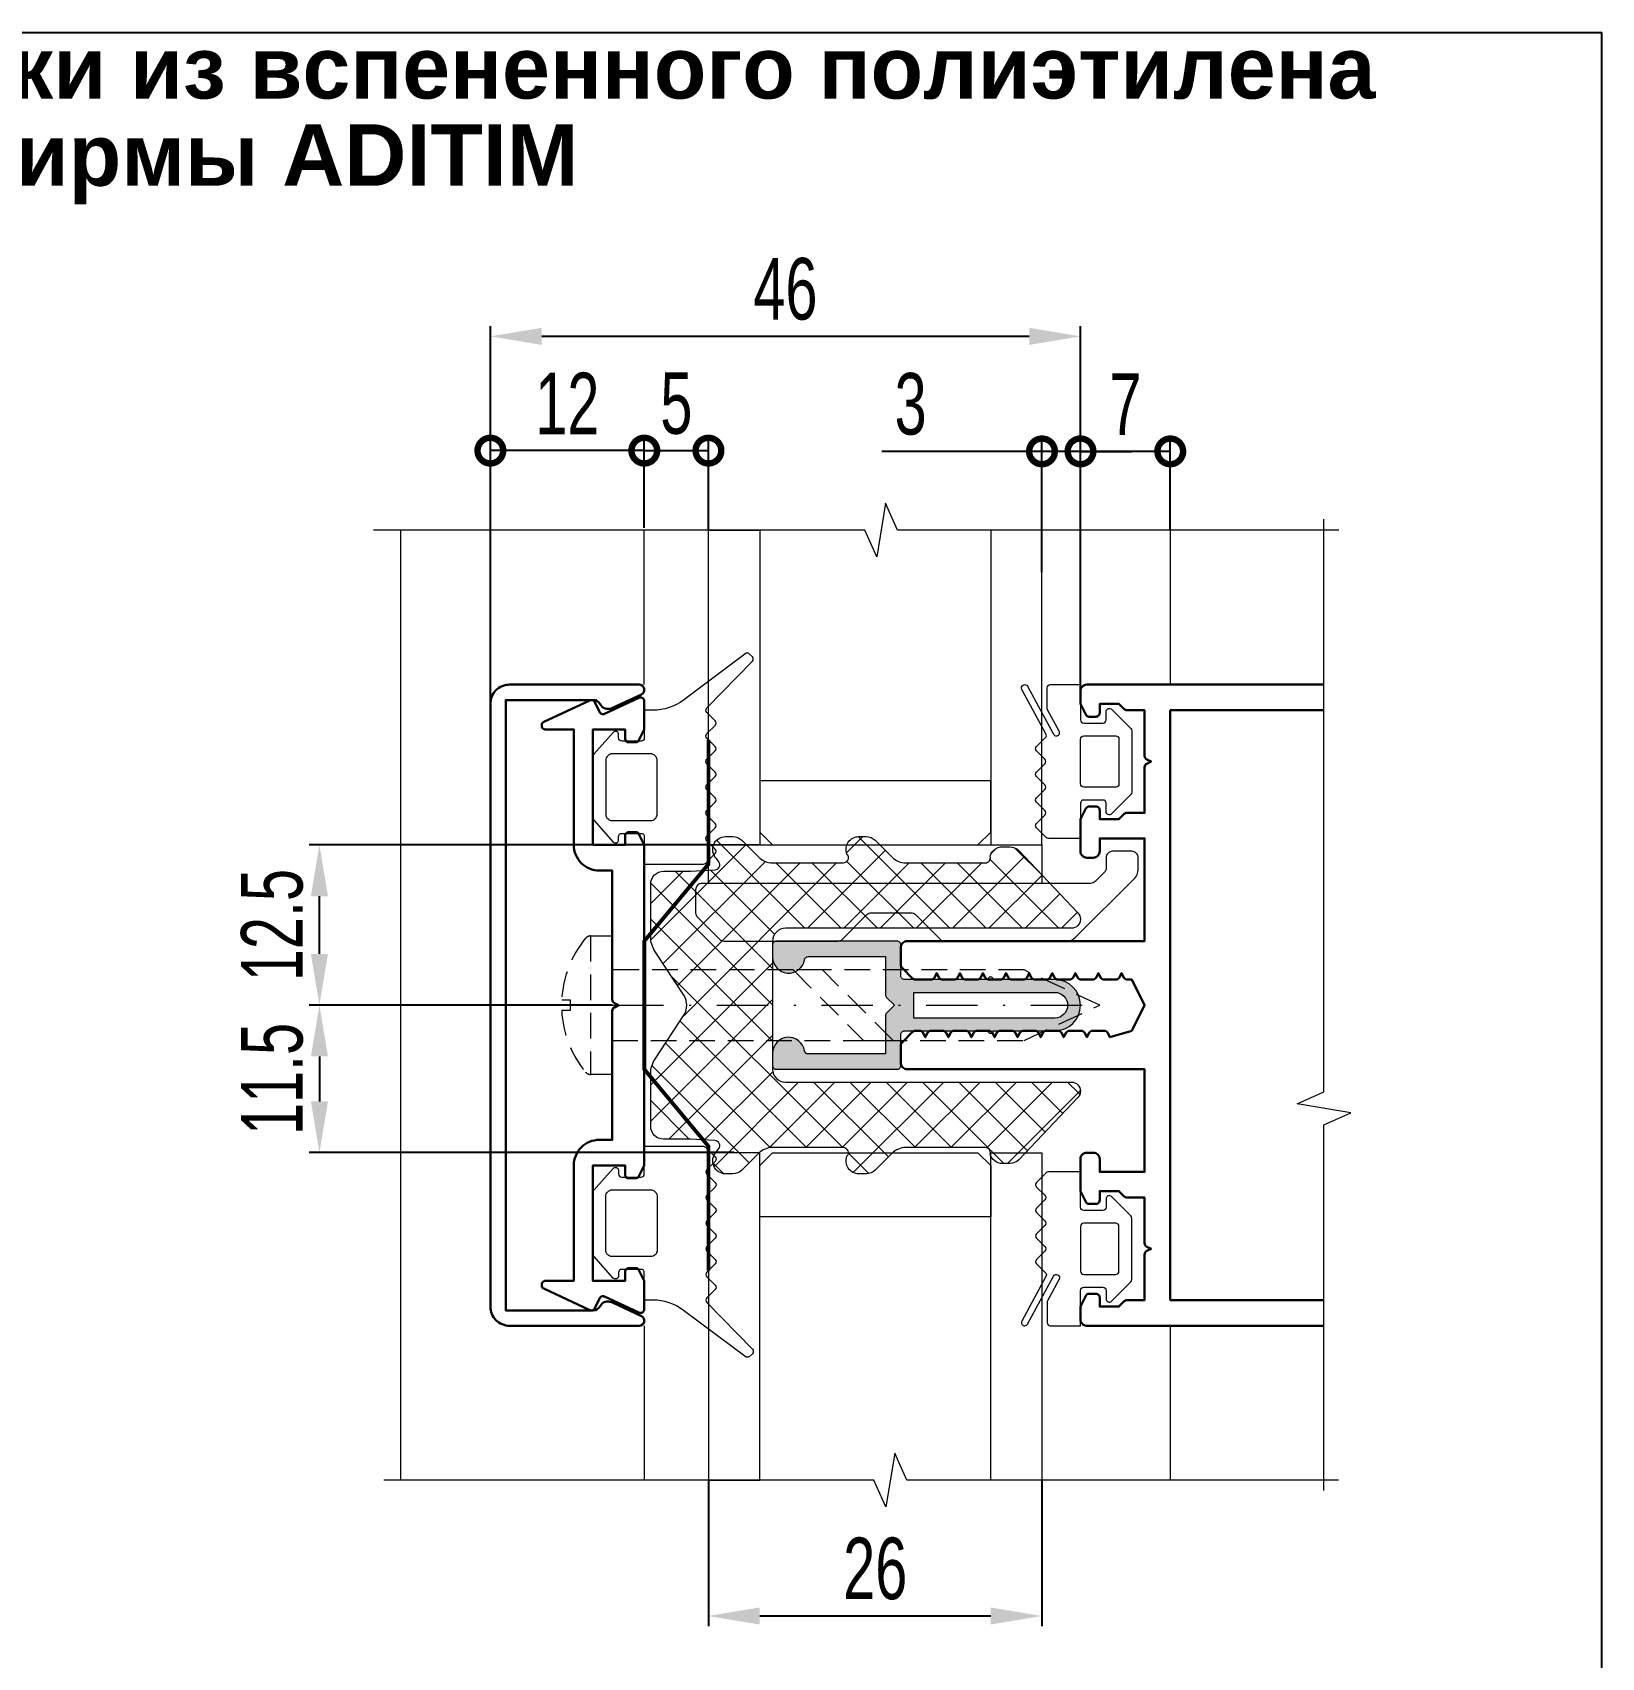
# Model space of a CAD drawing. Extents: x -37 to 8820, y -336 to 478.
# Drawn here: x 4308.6 to 4385, y 207.8 to 287 of the extents above; entities that cross this region are included whole.
import ezdxf

# ---------------------------------------------------------------- set-up
doc = ezdxf.new("R2010")
doc.units = 0
doc.header["$LTSCALE"] = 5
doc.linetypes.add('DASHDOT', pattern=[1, 0.5, -0.25, 0, -0.25])
doc.linetypes.add('HIDDEN', pattern=[0.375, 0.25, -0.125])
doc.layers.get('0').update_dxf_attribs({"linetype": 'CONTINUOUS', "lineweight": 30})
doc.layers.get('DEFPOINTS').update_dxf_attribs({"linetype": 'CONTINUOUS'})
for name, color, linetype, lineweight in [('1', 6, 'DASHDOT', 13), ('2', 3, 'HIDDEN', 13), ('Dimentions', 5, 'CONTINUOUS', 15), ('Glass', 5, 'CONTINUOUS', 20), ('Ал подклад', 7, 'CONTINUOUS', 20), ('Герлен', 7, 'CONTINUOUS', 60), ('Зигзаг', 1, 'CONTINUOUS', 15), ('Конструкции', 252, 'CONTINUOUS', 20), ('Подкладки', 1, 'CONTINUOUS', 20), ('Текстовый', 7, 'CONTINUOUS', 9), ('Уплотнители', 1, 'CONTINUOUS', 20), ('Штриховка', 1, 'CONTINUOUS', 5)]:
    doc.layers.add(name, color=color, linetype=linetype, lineweight=lineweight)
doc.layers.add('Скрытые', color=14, linetype='CONTINUOUS', plot=False)
doc.styles.add('3', font='RUSS.SHX', dxfattribs={"width": 0.7, "height": 3})
doc.styles.add('Каталожный', font='arial.ttf', dxfattribs={"height": 2.5})
doc.dimstyles.new('MX1_6', dxfattribs={"dimtxt": 3, "dimasz": 2.5, "dimexe": 0.5, "dimexo": 0, "dimgap": 0.8, "dimtad": 1, "dimlfac": 1.6, "dimdsep": 46, "dimtxsty": '3', "dimcen": 0, "dimclrd": 256, "dimclre": 256, "dimclrt": 256, "dimaunit": 1, "dimadec": 0, "dimazin": 0, "dimtfac": 1, "dimtmove": 0, "dimatfit": 1, "dimfxl": 1, "dimtvp": 1, "dimtolj": 1, "dimtzin": 0, "dimarcsym": 0})

# ---------------------------------------------------------------- blocks, each defined once
blk = doc.blocks.new('_DotSmall')
at = {"color": 0, "linetype": 'ByBlock', "const_width": 0.5}
blk.add_lwpolyline([(-0.0625, 0, 1), (0.0625, 0, 1)], format="xyb", close=True, dxfattribs=at)
blk = doc.blocks.new('*D457')
at = {"layer": 'DEFPOINTS', "color": 0, "linetype": 'Continuous', "transparency": 16777216}
for p in [(4330.867, 266.621), (4338.367, 262.863), (4330.867, 251.697)]:
    blk.add_point(p, dxfattribs=at)
at = {"layer": 'Dimentions', "linetype": 'Continuous', "lineweight": -2, "transparency": 16777216}
for p, q in [((4330.867, 251.697), (4330.867, 267.121)), ((4338.367, 262.863), (4338.367, 267.121)), ((4338.367, 266.621), (4330.867, 266.621))]:
    blk.add_line(p, q, dxfattribs=at)
at = {"layer": 'Dimentions', "linetype": 'Continuous', "lineweight": -2, "transparency": 16777216, "xscale": 2.5, "yscale": 2.5, "zscale": 2.5, "rotation": 180}
blk.add_blockref('_DotSmall', (4330.867, 266.621), dxfattribs=at)
at = {"layer": 'Dimentions', "linetype": 'Continuous', "lineweight": -2, "transparency": 16777216, "xscale": 2.5, "yscale": 2.5, "zscale": 2.5}
blk.add_blockref('_DotSmall', (4338.367, 266.621), dxfattribs=at)
at = {"layer": 'Dimentions', "linetype": 'Continuous', "transparency": 16777216, "insert": (4334.617, 268.921), "char_height": 3, "attachment_point": 5, "style": '3'}
blk.add_mtext('\\A1;12', dxfattribs=at)
blk = doc.blocks.new('*D458')
at = {"layer": 'DEFPOINTS', "color": 0, "linetype": 'Continuous', "transparency": 16777216}
for p in [(4330.867, 272.19), (4330.867, 264.366), (4359.617, 254.905)]:
    blk.add_point(p, dxfattribs=at)
at = {"layer": 'Dimentions', "linetype": 'Continuous', "lineweight": -2, "transparency": 16777216}
for p, q in [((4330.867, 264.366), (4330.867, 272.69)), ((4359.617, 254.905), (4359.617, 272.69)), ((4357.117, 272.19), (4333.367, 272.19))]:
    blk.add_line(p, q, dxfattribs=at)
at = {"layer": 'Dimentions', "linetype": 'Continuous', "transparency": 16777216}
for points in [[(4333.367, 272.607), (4333.367, 271.774), (4330.867, 272.19)], [(4357.117, 272.607), (4357.117, 271.774), (4359.617, 272.19)]]:
    blk.add_solid(points, dxfattribs=at)
at = {"layer": 'Dimentions', "linetype": 'Continuous', "transparency": 16777216, "insert": (4345.242, 274.49), "char_height": 3, "attachment_point": 5, "style": '3'}
blk.add_mtext('\\A1;46', dxfattribs=at)
blk = doc.blocks.new('*D459')
at = {"layer": 'DEFPOINTS', "color": 0, "linetype": 'Continuous', "transparency": 16777216}
for p in [(4341.492, 266.621), (4338.367, 262.863), (4341.492, 262.747)]:
    blk.add_point(p, dxfattribs=at)
at = {"layer": 'Dimentions', "linetype": 'Continuous', "lineweight": -2, "transparency": 16777216}
for p, q in [((4338.367, 262.863), (4338.367, 267.121)), ((4341.492, 262.747), (4341.492, 267.121)), ((4338.367, 266.621), (4341.492, 266.621))]:
    blk.add_line(p, q, dxfattribs=at)
at = {"layer": 'Dimentions', "linetype": 'Continuous', "lineweight": -2, "transparency": 16777216, "xscale": 2.5, "yscale": 2.5, "zscale": 2.5, "rotation": 180}
blk.add_blockref('_DotSmall', (4338.367, 266.621), dxfattribs=at)
at = {"layer": 'Dimentions', "linetype": 'Continuous', "lineweight": -2, "transparency": 16777216, "xscale": 2.5, "yscale": 2.5, "zscale": 2.5}
blk.add_blockref('_DotSmall', (4341.492, 266.621), dxfattribs=at)
at = {"layer": 'Dimentions', "linetype": 'Continuous', "transparency": 16777216, "insert": (4339.929, 268.921), "char_height": 3, "attachment_point": 5, "style": '3'}
blk.add_mtext('\\A1;5', dxfattribs=at)
blk = doc.blocks.new('*D461')
at = {"layer": 'DEFPOINTS', "color": 0, "transparency": 16777216}
for p in [(4336.804, 239.592), (4322.539, 232.405), (4342.742, 232.405)]:
    blk.add_point(p, dxfattribs=at)
at = {"layer": 'Dimentions', "lineweight": -2, "transparency": 16777216}
for p, q in [((4336.804, 239.592), (4322.039, 239.592)), ((4322.539, 237.092), (4322.539, 234.905)), ((4342.742, 232.405), (4322.039, 232.405))]:
    blk.add_line(p, q, dxfattribs=at)
at = {"layer": 'Dimentions', "transparency": 16777216}
for points in [[(4322.122, 237.092), (4322.956, 237.092), (4322.539, 239.592)], [(4322.122, 234.905), (4322.956, 234.905), (4322.539, 232.405)]]:
    blk.add_solid(points, dxfattribs=at)
at = {"layer": 'Dimentions', "transparency": 16777216, "insert": (4320.239, 235.998), "char_height": 3, "attachment_point": 5, "rotation": 90, "style": '3'}
blk.add_mtext('\\A1;11.5', dxfattribs=at)
blk = doc.blocks.new('*D462')
at = {"layer": 'DEFPOINTS', "color": 0, "transparency": 16777216}
for p in [(4322.539, 247.405), (4341.492, 247.405), (4328.775, 239.592)]:
    blk.add_point(p, dxfattribs=at)
at = {"layer": 'Dimentions', "lineweight": -2, "transparency": 16777216}
for p, q in [((4341.492, 247.405), (4322.039, 247.405)), ((4322.539, 242.092), (4322.539, 244.905)), ((4328.775, 239.592), (4322.039, 239.592))]:
    blk.add_line(p, q, dxfattribs=at)
at = {"layer": 'Dimentions', "transparency": 16777216}
for points in [[(4322.122, 244.905), (4322.956, 244.905), (4322.539, 247.405)], [(4322.122, 242.092), (4322.956, 242.092), (4322.539, 239.592)]]:
    blk.add_solid(points, dxfattribs=at)
at = {"layer": 'Dimentions', "transparency": 16777216, "insert": (4320.239, 243.498), "char_height": 3, "attachment_point": 5, "rotation": 90, "style": '3'}
blk.add_mtext('\\A1;12.5', dxfattribs=at)
blk = doc.blocks.new('*D489')
at = {"layer": 'DEFPOINTS', "color": 0, "linetype": 'Continuous', "transparency": 16777216}
for p in [(4341.492, 216.437), (4357.742, 216.437), (4357.742, 209.823)]:
    blk.add_point(p, dxfattribs=at)
at = {"layer": 'Dimentions', "linetype": 'Continuous', "lineweight": -2, "transparency": 16777216}
for p, q in [((4341.492, 216.437), (4341.492, 209.323)), ((4357.742, 216.437), (4357.742, 209.323)), ((4343.992, 209.823), (4355.242, 209.823))]:
    blk.add_line(p, q, dxfattribs=at)
at = {"layer": 'Dimentions', "linetype": 'Continuous', "transparency": 16777216}
for points in [[(4343.992, 210.24), (4343.992, 209.406), (4341.492, 209.823)], [(4355.242, 210.24), (4355.242, 209.406), (4357.742, 209.823)]]:
    blk.add_solid(points, dxfattribs=at)
at = {"layer": 'Dimentions', "linetype": 'Continuous', "transparency": 16777216, "insert": (4349.617, 212.123), "char_height": 3, "attachment_point": 5, "style": '3'}
blk.add_mtext('\\A1;26', dxfattribs=at)
blk = doc.blocks.new('*D301')
at = {"layer": 'DEFPOINTS', "color": 0, "linetype": 'Continuous', "transparency": 16777216}
for p in [(4359.617, 266.584), (4357.742, 260.698), (4359.617, 254.905)]:
    blk.add_point(p, dxfattribs=at)
at = {"layer": 'Dimentions', "linetype": 'Continuous', "lineweight": -2, "transparency": 16777216}
for p, q in [((4357.742, 260.698), (4357.742, 267.084)), ((4359.617, 254.905), (4359.617, 267.084)), ((4357.742, 266.584), (4349.942, 266.584)), ((4359.617, 266.584), (4357.742, 266.584)), ((4359.617, 266.584), (4362.117, 266.584))]:
    blk.add_line(p, q, dxfattribs=at)
at = {"layer": 'Dimentions', "linetype": 'Continuous', "lineweight": -2, "transparency": 16777216, "xscale": 2.5, "yscale": 2.5, "zscale": 2.5}
blk.add_blockref('_DotSmall', (4357.742, 266.584), dxfattribs=at)
at = {"layer": 'Dimentions', "linetype": 'Continuous', "lineweight": -2, "transparency": 16777216, "xscale": 2.5, "yscale": 2.5, "zscale": 2.5, "rotation": 180}
blk.add_blockref('_DotSmall', (4359.617, 266.584), dxfattribs=at)
at = {"layer": 'Dimentions', "linetype": 'Continuous', "transparency": 16777216, "insert": (4351.342, 268.884), "char_height": 3, "attachment_point": 5, "style": '3'}
blk.add_mtext('\\A1;3', dxfattribs=at)
blk = doc.blocks.new('*D302')
at = {"layer": 'DEFPOINTS', "color": 0, "linetype": 'Continuous', "transparency": 16777216}
for p in [(4359.617, 266.584), (4359.617, 262.893), (4363.992, 262.747)]:
    blk.add_point(p, dxfattribs=at)
at = {"layer": 'Dimentions', "linetype": 'Continuous', "lineweight": -2, "transparency": 16777216}
for p, q in [((4359.617, 262.893), (4359.617, 267.084)), ((4363.992, 262.747), (4363.992, 267.084)), ((4363.992, 266.584), (4359.617, 266.584))]:
    blk.add_line(p, q, dxfattribs=at)
at = {"layer": 'Dimentions', "linetype": 'Continuous', "lineweight": -2, "transparency": 16777216, "xscale": 2.5, "yscale": 2.5, "zscale": 2.5, "rotation": 180}
blk.add_blockref('_DotSmall', (4359.617, 266.584), dxfattribs=at)
at = {"layer": 'Dimentions', "linetype": 'Continuous', "lineweight": -2, "transparency": 16777216, "xscale": 2.5, "yscale": 2.5, "zscale": 2.5}
blk.add_blockref('_DotSmall', (4363.992, 266.584), dxfattribs=at)
at = {"layer": 'Dimentions', "linetype": 'Continuous', "transparency": 16777216, "insert": (4361.804, 268.884), "char_height": 3, "attachment_point": 5, "style": '3'}
blk.add_mtext('\\A1;7', dxfattribs=at)

msp = doc.modelspace()

# ---------------------------------------------------------------- hatches: boundary and pattern name
at = {"layer": 'Штриховка', "lineweight": 5}
h = msp.add_hatch(dxfattribs=at)
h.set_pattern_fill('NET', color=256, scale=10, angle=-45, style=0)
h.set_pattern_definition([(315, (6702.6839, 4535.4152), (0.88388348, 0.88388348), []), (45, (6702.6839, 4535.4152), (-0.88388348, 0.88388348), [])])
edge = h.paths.add_edge_path()
edge.add_arc((4359.1792, 235.3982), 0.4375, -45, 0, ccw=False)
edge.add_line((4359.4885, 235.0889), (4356.6122, 232.0563))
edge.add_arc((4356.1703, 232.4983), 0.625, 270, 315, ccw=False)
edge.add_line((4356.1703, 231.8733), (4355.8167, 231.8733))
edge.add_arc((4355.8137, 232.4893), 0.6161, 194.690939, 270.28096, ccw=False)
edge.add_arc((4354.9782, 232.4045), 0.25, 343.39845, 450)
edge.add_line((4354.9782, 232.6545), (4351.1024, 232.6545))
edge.add_arc((4351.1024, 231.717), 0.9375, 90, 135)
edge.add_line((4350.4395, 232.3799), (4349.6159, 231.5563))
edge.add_arc((4349.174, 231.9983), 0.625, 270, 315, ccw=False)
edge.add_line((4349.174, 231.3733), (4348.8204, 231.3733))
edge.add_arc((4348.8204, 231.9983), 0.625, 158.459594, 270, ccw=False)
edge.add_arc((4348.0623, 232.4045), 0.25, 315, 450)
edge.add_line((4348.0623, 232.6545), (4344.6061, 232.6545))
edge.add_arc((4344.6061, 231.717), 0.9375, 90, 135)
edge.add_line((4343.9432, 232.3799), (4343.1196, 231.5563))
edge.add_arc((4342.6776, 231.9983), 0.625, 270, 315, ccw=False)
edge.add_line((4342.6776, 231.3733), (4342.3241, 231.3733))
edge.add_arc((4342.3241, 231.9983), 0.625, 135, 270, ccw=False)
edge.add_line((4341.8822, 232.4402), (4341.9982, 232.6042))
edge.add_arc((4341.7941, 232.7486), 0.25, 324.716356, 447.011206)
edge.add_line((4341.8071, 232.9983), (4340.6099, 233.0608))
edge.add_line((4340.6099, 233.0608), (4339.3042, 233.0608))
edge.add_arc((4339.3042, 233.6858), 0.625, 180, 270, ccw=False)
edge.add_line((4338.6792, 233.6858), (4338.6792, 233.842))
edge.add_line((4338.6792, 233.842), (4338.6792, 236.2656))
edge.add_arc((4339.9292, 236.2656), 1.25, 146.745633, 180, ccw=False)
edge.add_line((4338.8839, 236.9511), (4340.3294, 239.1556))
edge.add_arc((4339.4738, 239.592), 0.9605, 332.973316, 387.026684)
edge.add_line((4340.3294, 240.0285), (4338.8839, 242.233))
edge.add_arc((4339.9292, 242.9184), 1.25, 180, 213.254367, ccw=False)
edge.add_line((4338.6792, 242.9184), (4338.6792, 245.342))
edge.add_line((4338.6792, 245.342), (4338.6792, 245.4983))
edge.add_arc((4339.3042, 245.4983), 0.625, 90, 180, ccw=False)
edge.add_line((4339.3042, 246.1233), (4340.6099, 246.1233))
edge.add_line((4340.6099, 246.1233), (4341.8071, 246.1858))
edge.add_arc((4341.7941, 246.4354), 0.25, 272.988794, 395.283644)
edge.add_line((4341.9982, 246.5799), (4341.8822, 246.7438))
edge.add_arc((4342.3241, 247.1858), 0.625, 90, 225, ccw=False)
edge.add_line((4342.3241, 247.8108), (4342.6776, 247.8108))
edge.add_arc((4342.6776, 247.1858), 0.625, 45, 90, ccw=False)
edge.add_line((4343.1196, 247.6277), (4343.9432, 246.8041))
edge.add_arc((4344.6061, 247.467), 0.9375, 225, 270)
edge.add_line((4344.6061, 246.5295), (4348.0623, 246.5295))
edge.add_arc((4348.0623, 246.7795), 0.25, 270, 405)
edge.add_arc((4348.8204, 247.1858), 0.625, 90, 201.540406, ccw=False)
edge.add_line((4348.8204, 247.8108), (4349.174, 247.8108))
edge.add_arc((4349.174, 247.1858), 0.625, 45, 90, ccw=False)
edge.add_line((4349.6159, 247.6277), (4350.4395, 246.8041))
edge.add_arc((4351.1024, 247.467), 0.9375, 225, 270)
edge.add_line((4351.1024, 246.5295), (4354.9782, 246.5295))
edge.add_arc((4354.9782, 246.7795), 0.25, 270, 376.60155)
edge.add_arc((4355.8137, 246.6947), 0.6161, 89.71904, 165.309061, ccw=False)
edge.add_line((4355.8167, 247.3108), (4356.1703, 247.3108))
edge.add_arc((4356.1703, 246.6858), 0.625, 45, 90, ccw=False)
edge.add_line((4356.6122, 247.1277), (4359.4885, 244.0952))
edge.add_arc((4359.1792, 243.7858), 0.4375, 0, 45, ccw=False)
edge.add_line((4359.6167, 243.7858), (4359.6167, 243.7795))
edge.add_arc((4359.1792, 243.7795), 0.4375, -90, 0, ccw=False)
edge.add_line((4359.1792, 243.342), (4345.2417, 243.342))
edge.add_arc((4345.2417, 242.717), 0.625, 90, 180)
edge.add_line((4344.6167, 242.717), (4344.6167, 239.592))
edge.add_line((4344.6167, 239.592), (4344.6167, 236.467))
edge.add_arc((4345.2417, 236.467), 0.625, 180, 270)
edge.add_line((4345.2417, 235.842), (4359.1792, 235.842))
edge.add_arc((4359.1792, 235.4045), 0.4375, 0, 90, ccw=False)
at = {"layer": 'Штриховка'}
h = msp.add_hatch(color=256, dxfattribs=at)
edge = h.paths.add_edge_path(flags=16)
edge.add_line((4351.4917, 240.217), (4358.3667, 240.217))
edge.add_arc((4358.3667, 239.592), 0.625, -90, 90, ccw=False)
edge.add_line((4358.3667, 238.967), (4351.4917, 238.967))
edge.add_line((4351.4917, 238.967), (4351.4917, 240.217))
edge = h.paths.add_edge_path()
edge.add_arc((4345.3979, 237.2483), 0.7812, 9.281799, 180)
edge.add_line((4344.6167, 237.2483), (4344.6167, 236.6545))
edge.add_arc((4344.8042, 236.6545), 0.1875, 180, 270)
edge.add_line((4344.8042, 236.467), (4350.6792, 236.467))
edge.add_arc((4350.6792, 236.6545), 0.1875, 270, 360)
edge.add_line((4350.8667, 236.6545), (4350.8667, 238.1545))
edge.add_arc((4351.0542, 238.1545), 0.1875, 90, 180, ccw=False)
edge.add_line((4351.0542, 238.342), (4355.1167, 238.342))
edge.add_arc((4355.2417, 238.342), 0.125, 180, 360)
edge.add_line((4355.3667, 238.342), (4358.3667, 238.342))
edge.add_arc((4358.3667, 239.592), 1.25, 270, 450)
edge.add_line((4358.3667, 240.842), (4355.3667, 240.842))
edge.add_arc((4355.2417, 240.842), 0.125, 0, 180)
edge.add_line((4355.1167, 240.842), (4351.0542, 240.842))
edge.add_arc((4351.0542, 241.0295), 0.1875, 180, 270, ccw=False)
edge.add_line((4350.8667, 241.0295), (4350.8667, 242.5295))
edge.add_arc((4350.6792, 242.5295), 0.1875, 0, 90)
edge.add_line((4350.6792, 242.717), (4344.8042, 242.717))
edge.add_arc((4344.8042, 242.5295), 0.1875, 90, 180)
edge.add_line((4344.6167, 242.5295), (4344.6167, 241.9358))
edge.add_arc((4345.3979, 241.9358), 0.7812, 180, 350.718201)
edge.add_arc((4346.354, 241.7795), 0.1875, 90, 170.718201, ccw=False)
edge.add_line((4346.354, 241.967), (4350.1167, 241.967))
edge.add_line((4350.1167, 241.967), (4350.1167, 240.1072))
edge.add_arc((4350.3042, 240.1072), 0.1875, 180, 225)
edge.add_line((4350.1716, 239.9746), (4350.5542, 239.592))
edge.add_line((4350.5542, 239.592), (4350.1716, 239.2094))
edge.add_arc((4350.3042, 239.0769), 0.1875, 135, 180)
edge.add_line((4350.1167, 239.0769), (4350.1167, 237.217))
edge.add_line((4350.1167, 237.217), (4346.354, 237.217))
edge.add_arc((4346.354, 237.4045), 0.1875, 189.281799, 270, ccw=False)

# ---------------------------------------------------------------- linework, layer by layer
for points in [[(4330.8667, 224.9045), (4330.8667, 254.2795, -0.4142136), (4331.8042, 255.217), (4338.1167, 255.217, -0.8025849), (4338.2223, 254.7405), (4336.7857, 254.0705, -0.4015594), (4336.2126, 254.2651, 0.2797393), (4335.88, 254.467), (4331.6167, 254.467), (4331.6167, 224.717), (4335.88, 224.717, 0.2797393), (4336.2126, 224.919, -0.4015594), (4336.7857, 225.1135), (4338.2223, 224.4436, -0.8025849), (4338.1167, 223.967), (4331.8042, 223.967, -0.4142136)], [(4338.3667, 247.3603, 0.1164338), (4338.3469, 247.4441), (4338.106, 247.9259, 0.284079), (4337.9383, 248.0295), (4337.6167, 248.0295, 0.4142136), (4337.4292, 247.842), (4337.4292, 247.4045), (4335.8667, 247.4045), (4335.8667, 253.0295), (4337.4292, 253.0295), (4337.4292, 252.592, 0.4142136), (4337.6167, 252.4045), (4337.9383, 252.4045, 0.284079), (4338.106, 252.5082), (4338.3469, 252.9899, 0.1164338), (4338.3667, 253.0738), (4338.3667, 254.4045, 0.5486188), (4338.0999, 254.5745), (4336.4311, 253.7963, -0.4142136), (4336.1819, 253.887), (4335.9619, 254.3588, 0.4142136), (4335.7127, 254.4495), (4333.4749, 253.406, 0.2914734), (4333.3667, 253.236), (4333.3667, 253.217, 0.4142136), (4333.5542, 253.0295), (4334.9292, 253.0295), (4334.9292, 247.4045, 0.4142136), (4336.1792, 246.1545), (4336.8042, 246.1545), (4336.8042, 239.8642, 0.284079), (4336.9078, 239.6965), (4337.1167, 239.592), (4336.9078, 239.4876, 0.284079), (4336.8042, 239.3199), (4336.8042, 233.0295), (4336.1792, 233.0295, 0.4142136), (4334.9292, 231.7795), (4334.9292, 226.1545), (4333.5542, 226.1545, 0.4142136), (4333.3667, 225.967), (4333.3667, 225.948, 0.2914734), (4333.4749, 225.7781), (4335.7127, 224.7346, 0.4142136), (4335.9619, 224.8253), (4336.1819, 225.2971, -0.4142136), (4336.4311, 225.3878), (4338.0999, 224.6096, 0.5486188), (4338.3667, 224.7795), (4338.3667, 226.1103, 0.1164338), (4338.3469, 226.1941), (4338.106, 226.6759, 0.284079), (4337.9383, 226.7795), (4337.6167, 226.7795, 0.4142136), (4337.4292, 226.592), (4337.4292, 226.1545), (4335.8667, 226.1545), (4335.8667, 231.7795), (4337.4292, 231.7795), (4337.4292, 231.342, 0.4142136), (4337.6167, 231.1545), (4337.9383, 231.1545, 0.284079), (4338.106, 231.2582), (4338.3469, 231.7399, 0.1164338), (4338.3667, 231.8238)]]:
    msp.add_lwpolyline(points, format="xyb", close=True)
msp.add_lwpolyline([(4371.4653, 223.967), (4359.9292, 223.967, -0.4142136), (4359.6167, 224.2795), (4359.6167, 224.8603, -0.1164338), (4359.6365, 224.9441), (4359.8773, 225.4259, -0.284079), (4360.0451, 225.5295), (4360.3667, 225.5295, -0.4142136), (4360.5542, 225.342), (4360.5542, 224.9045), (4361.4917, 224.9045), (4361.7493, 225.1621, -0.1989124), (4361.8818, 225.217), (4362.7417, 225.217), (4362.7417, 227.4449, -0.284079), (4362.8453, 227.6126), (4363.0542, 227.717), (4362.8453, 227.8215, -0.284079), (4362.7417, 227.9892), (4362.7417, 230.217), (4361.8818, 230.217, -0.1989124), (4361.7493, 230.2719), (4361.4917, 230.5295), (4360.5542, 230.5295), (4360.5542, 230.092, -0.4142136), (4360.3667, 229.9045), (4360.0451, 229.9045, -0.284079), (4359.8773, 230.0082), (4359.6365, 230.4899, -0.1164338), (4359.6167, 230.5738), (4359.6167, 232.092, -0.4142136), (4359.9292, 232.4045), (4360.2417, 232.4045, -0.4142136), (4360.5542, 232.092), (4360.5542, 231.467), (4362.7417, 231.467), (4362.7417, 236.467), (4351.1792, 236.467, -0.4142136), (4350.8667, 236.7795), (4350.8667, 237.6394, -0.1989124), (4350.9216, 237.7719), (4351.4368, 238.2871, -0.1989124), (4351.5693, 238.342), (4351.782, 238.342, -0.284079), (4351.9497, 238.2384), (4352.0542, 238.0295), (4352.1586, 238.2384, -0.284079), (4352.3263, 238.342), (4352.907, 238.342, -0.284079), (4353.0747, 238.2384), (4353.1792, 238.0295), (4353.2836, 238.2384, -0.284079), (4353.4513, 238.342), (4354.032, 238.342, -0.284079), (4354.1997, 238.2384), (4354.3042, 238.0295), (4354.4086, 238.2384, -0.284079), (4354.5763, 238.342), (4355.157, 238.342, -0.284079), (4355.3247, 238.2384), (4355.4292, 238.0295), (4355.5336, 238.2384, -0.284079), (4355.7013, 238.342), (4356.282, 238.342, -0.284079), (4356.4497, 238.2384), (4356.5542, 238.0295), (4356.6586, 238.2384, -0.284079), (4356.8263, 238.342), (4357.407, 238.342, -0.284079), (4357.5747, 238.2384), (4357.6792, 238.0295), (4357.7836, 238.2384, -0.284079), (4357.9513, 238.342), (4358.532, 238.342, -0.284079), (4358.6997, 238.2384), (4358.8042, 238.0295), (4358.9086, 238.2384, -0.284079), (4359.0763, 238.342), (4359.657, 238.342, -0.284079), (4359.8247, 238.2384), (4359.9292, 238.0295), (4360.0336, 238.2384, -0.284079), (4360.2013, 238.342), (4360.782, 238.342, -0.284079), (4360.9497, 238.2384), (4361.0542, 238.0295), (4362.1167, 238.342), (4362.7417, 239.592), (4362.1167, 240.842), (4361.8888, 240.842, -0.284079), (4361.7211, 240.9457), (4361.6167, 241.1545), (4361.5122, 240.9457, -0.284079), (4361.3445, 240.842), (4360.7638, 240.842, -0.284079), (4360.5961, 240.9457), (4360.4917, 241.1545), (4360.3872, 240.9457, -0.284079), (4360.2195, 240.842), (4359.6388, 240.842, -0.284079), (4359.4711, 240.9457), (4359.3667, 241.1545), (4359.2622, 240.9457, -0.284079), (4359.0945, 240.842), (4358.5138, 240.842, -0.284079), (4358.3461, 240.9457), (4358.2417, 241.1545), (4358.1372, 240.9457, -0.284079), (4357.9695, 240.842), (4357.3888, 240.842, -0.284079), (4357.2211, 240.9457), (4357.1167, 241.1545), (4357.0122, 240.9457, -0.284079), (4356.8445, 240.842), (4356.2638, 240.842, -0.284079), (4356.0961, 240.9457), (4355.9917, 241.1545), (4355.8872, 240.9457, -0.284079), (4355.7195, 240.842), (4355.1388, 240.842, -0.284079), (4354.9711, 240.9457), (4354.8667, 241.1545), (4354.7622, 240.9457, -0.284079), (4354.5945, 240.842), (4354.0138, 240.842, -0.284079), (4353.8461, 240.9457), (4353.7417, 241.1545), (4353.6372, 240.9457, -0.284079), (4353.4695, 240.842), (4352.8888, 240.842, -0.284079), (4352.7211, 240.9457), (4352.6167, 241.1545), (4352.5122, 240.9457, -0.284079), (4352.3445, 240.842), (4351.5693, 240.842, -0.1989124), (4351.4368, 240.8969), (4350.9216, 241.4121, -0.1989124), (4350.8667, 241.5447), (4350.8667, 242.4045, -0.4142136), (4351.1792, 242.717), (4362.7417, 242.717), (4362.7417, 247.717), (4360.5542, 247.717), (4360.5542, 247.092, -0.4142136), (4360.2417, 246.7795), (4359.9292, 246.7795, -0.4142136), (4359.6167, 247.092), (4359.6167, 248.6103, -0.1164338), (4359.6365, 248.6941), (4359.8773, 249.1759, -0.284079), (4360.0451, 249.2795), (4360.3667, 249.2795, -0.4142136), (4360.5542, 249.092), (4360.5542, 248.6545), (4361.4917, 248.6545), (4361.7493, 248.9121, -0.1989124), (4361.8818, 248.967), (4362.7417, 248.967), (4362.7417, 251.1949, -0.284079), (4362.8453, 251.3626), (4363.0542, 251.467), (4362.8453, 251.5715, -0.284079), (4362.7417, 251.7392), (4362.7417, 253.967), (4361.8818, 253.967, -0.1989124), (4361.7493, 254.0219), (4361.4917, 254.2795), (4360.5542, 254.2795), (4360.5542, 253.842, -0.4142136), (4360.3667, 253.6545), (4360.0451, 253.6545, -0.284079), (4359.8773, 253.7582), (4359.6365, 254.2399, -0.1164338), (4359.6167, 254.3238), (4359.6167, 254.9045, -0.4142136), (4359.9292, 255.217), (4371.4653, 255.217)], format="xyb")
msp.add_lwpolyline([(4371.4653, 225.217), (4363.9917, 225.217), (4363.9917, 253.967), (4371.4653, 253.967)])
at = {"layer": '1'}
msp.add_line((4336.8042, 239.592), (4360.5542, 239.592), dxfattribs=at)
at = {"layer": '2'}
msp.add_line((4335.7481, 242.967), (4335.7481, 236.217), dxfattribs=at)
msp.add_lwpolyline([(4334.3413, 239.8377, -0.1618489), (4335.5071, 242.8534, -0.2238875), (4335.7481, 242.967), (4336.8042, 242.967), (4336.8042, 236.217), (4335.7481, 236.217, -0.2238875), (4335.5071, 236.3307, -0.1618489), (4334.3413, 239.3464), (4334.779, 239.3464), (4334.779, 239.8377)], format="xyb", close=True, dxfattribs=at)
for points in [[(4336.8042, 237.8733), (4356.8683, 237.8733), (4360.5542, 239.592), (4356.8683, 241.3108), (4336.8042, 241.3108)], [(4345.6164, 241.3108), (4349.0539, 237.8733), (4350.4861, 237.8733), (4347.0486, 241.3108)]]:
    msp.add_lwpolyline(points, close=True, dxfattribs=at)
at = {"layer": 'Glass'}
for points in [[(4343.9917, 262.7473), (4343.9917, 247.4045), (4341.4917, 247.4045), (4341.4917, 262.7473)], [(4355.2417, 262.7473), (4355.2417, 247.4045), (4357.7417, 247.4045), (4357.7417, 262.7473)], [(4344.6167, 247.4045), (4354.6167, 247.4045), (4355.2417, 248.0295), (4355.2417, 250.5295), (4343.9917, 250.5295), (4343.9917, 248.0295)], [(4343.9917, 216.4368), (4343.9917, 232.4045), (4341.4917, 232.4045), (4341.4917, 216.4368)], [(4344.6167, 232.4045), (4354.6167, 232.4045), (4355.2417, 231.7795), (4355.2417, 229.2795), (4343.9917, 229.2795), (4343.9917, 231.7795)], [(4344.6167, 232.4045), (4354.6167, 232.4045), (4355.2417, 231.7795), (4355.2417, 229.2795), (4343.9917, 229.2795), (4343.9917, 231.7795)], [(4355.2417, 216.4368), (4355.2417, 232.4045), (4357.7417, 232.4045), (4357.7417, 216.4368)]]:
    msp.add_lwpolyline(points, close=True, dxfattribs=at)
at = {"layer": 'Ал подклад'}
msp.add_lwpolyline([(4342.2461, 242.717), (4347.7953, 242.717, 0.1989124), (4348.0163, 242.8086), (4349.2126, 244.0049, -0.1989124), (4349.4336, 244.0965), (4351.3633, 244.0965, -0.1989124), (4351.5843, 244.0049), (4352.7806, 242.8086, 0.1989124), (4353.0016, 242.717), (4358.9381, 242.717, 0.1989124), (4359.38, 242.9001), (4362.2461, 245.7662, 0.1989124), (4362.4292, 246.2081), (4362.4292, 246.7795, 0.4142136), (4362.1167, 247.092), (4361.1792, 247.092, 0.4142136), (4360.8667, 246.7795), (4360.8667, 246.284, -0.1989124), (4360.7751, 246.063), (4360.3332, 245.6211, -0.1989124), (4360.1122, 245.5295), (4341.1792, 245.5295, 0.4142136), (4340.8667, 245.217), (4340.8667, 244.0965, 0.1989124), (4340.9582, 243.8755), (4342.0251, 242.8086, 0.1989124)], format="xyb", close=True, dxfattribs=at)
at = {"layer": 'Герлен', "ltscale": 2, "const_width": 0.1875}
msp.add_lwpolyline([(4341.4917, 252.5295), (4341.4917, 246.467), (4338.3667, 242.717), (4338.3667, 236.467), (4341.4917, 232.717), (4341.4917, 226.6545)], dxfattribs=at)
at = {"layer": 'Зигзаг'}
for points in [[(4372.201, 262.7473), (4350.7045, 262.7473), (4350.1237, 264.0652), (4349.6881, 261.4525), (4349.1056, 262.7473), (4325.1761, 262.7473)], [(4371.4653, 215.9457), (4371.4653, 233.7652), (4372.7832, 234.3461), (4370.1705, 234.7817), (4371.4653, 235.3642), (4371.4653, 263.2733)], [(4372.1819, 216.4368), (4351.1507, 216.4368), (4350.5698, 217.7547), (4350.1342, 215.142), (4349.5517, 216.4368), (4325.6761, 216.4368)]]:
    msp.add_lwpolyline(points, dxfattribs=at)
at = {"layer": 'Конструкции'}
for p, q in [((4326.4917, 262.7473), (4326.4917, 216.4368)), ((4338.3667, 255.217), (4338.3667, 262.7473)), ((4363.9917, 262.7473), (4363.9917, 255.217)), ((4338.3667, 223.967), (4338.3667, 216.4368)), ((4363.9917, 223.967), (4363.9917, 216.4368))]:
    msp.add_line(p, q, dxfattribs=at)
at = {"layer": 'Подкладки'}
msp.add_lwpolyline([(4341.4917, 245.5295), (4341.4917, 247.4045), (4357.7417, 247.4045), (4357.7417, 245.5295)], close=True, dxfattribs=at)
at = {"layer": 'Скрытые', "linetype": 'Continuous'}
msp.add_lwpolyline([(4220, 10), (4220, 287), (4385, 287), (4385, 10)], close=True, dxfattribs=at)
at = {"layer": 'Уплотнители'}
for points in [[(4337.1167, 247.8108, -0.4142136), (4337.2729, 247.967), (4338.2104, 247.967, -0.4142136), (4338.3667, 247.8108), (4338.3667, 246.467), (4341.2546, 246.467, 0.1989124), (4341.343, 246.5036), (4341.8209, 246.9815, 0.4142136), (4341.8209, 247.2025), (4341.4169, 247.6065, -0.4142136), (4341.4169, 247.8275), (4341.8209, 248.2315, 0.4142136), (4341.8209, 248.4525), (4341.4169, 248.8565, -0.4142136), (4341.4169, 249.0775), (4341.8209, 249.4815, 0.4142136), (4341.8209, 249.7025), (4341.4169, 250.1065, -0.4142136), (4341.4169, 250.3275), (4341.8209, 250.7315, 0.4142136), (4341.8209, 250.9525), (4341.4169, 251.3565, -0.4142136), (4341.4169, 251.5775), (4341.8209, 251.9815, 0.4142136), (4341.8209, 252.2025), (4341.4169, 252.6065, -0.4142136), (4341.4169, 252.8275), (4341.8209, 253.2315, 0.4142136), (4341.8209, 253.4525), (4341.4169, 253.8565, -0.4142136), (4341.4169, 254.0775), (4343.6312, 256.3565, 0.4142136), (4343.6312, 256.5775), (4343.4999, 256.7088, 0.2925382), (4343.3354, 256.745), (4340.2822, 254.4642, -0.1617878), (4338.786, 253.967), (4338.3667, 253.967), (4338.3667, 252.6233, -0.4142136), (4338.2104, 252.467), (4337.2729, 252.467, -0.4142136), (4337.1167, 252.6233), (4337.1167, 252.7795, 0.6685867), (4336.8498, 252.8899), (4335.9123, 251.8253, 0.1986192), (4335.8667, 251.7149), (4335.8667, 248.7191, 0.1986192), (4335.9123, 248.6088), (4336.8498, 247.5442, 0.6685867), (4337.1167, 247.6545)], [(4358.5775, 252.9478), (4358.0106, 253.9928, -0.1249127), (4357.9917, 254.0673), (4357.9917, 255.0608, -0.4142136), (4358.1479, 255.217), (4359.6167, 255.217), (4359.6167, 253.4983, 0.4142136), (4359.7729, 253.342), (4360.7104, 253.342, 0.4142136), (4360.8667, 253.4983), (4360.8667, 253.9045, -0.6685867), (4361.1335, 254.0149), (4362.071, 253.0753, -0.1986192), (4362.1167, 252.9649), (4362.1167, 249.9691, -0.1986192), (4362.071, 249.8588), (4361.1335, 248.9192, -0.6685867), (4360.8667, 249.0295), (4360.8667, 249.4358, 0.4142136), (4360.7104, 249.592), (4359.7729, 249.592, 0.4142136), (4359.6167, 249.4358), (4359.6167, 247.717), (4358.0564, 247.717, -0.1989124), (4357.9459, 247.7628), (4357.4772, 248.2315, -0.4142136), (4357.4772, 248.4525), (4357.8812, 248.8565, 0.4142136), (4357.8812, 249.0775), (4357.4772, 249.4815, -0.4142136), (4357.4772, 249.7025), (4357.8812, 250.1065, 0.4142136), (4357.8812, 250.3275), (4357.4772, 250.7315, -0.4142136), (4357.4772, 250.9525), (4357.8812, 251.3565, 0.4142136), (4357.8812, 251.5775), (4357.4772, 251.9815, -0.4142136), (4357.4772, 252.2025), (4357.9092, 252.6346, 0.3320761), (4357.9361, 252.8195), (4356.7606, 254.9863, -1), (4357.0353, 255.1353), (4358.3029, 252.7988, 1)], [(4361.4917, 252.5608), (4361.4917, 250.3733, -0.4142136), (4361.3354, 250.217), (4359.7729, 250.217, -0.4142136), (4359.6167, 250.3733), (4359.6167, 252.5608, -0.4142136), (4359.7729, 252.717), (4361.3354, 252.717, -0.4142136)], [(4336.4917, 251.5295), (4336.4917, 248.9045, 0.4142136), (4336.8042, 248.592), (4338.6792, 248.592, 0.4142136), (4338.9917, 248.9045), (4338.9917, 251.5295, 0.4142136), (4338.6792, 251.842), (4336.8042, 251.842, 0.4142136)], [(4346.1689, 237.3743, 0.9221128), (4344.6167, 237.2483), (4344.6167, 236.6545, 0.4142136), (4344.8042, 236.467), (4350.6792, 236.467, 0.4142136), (4350.8667, 236.6545), (4350.8667, 238.1545, -0.4142136), (4351.0542, 238.342), (4355.1167, 238.342, 1), (4355.3667, 238.342), (4358.3667, 238.342, 1), (4358.3667, 240.842), (4355.3667, 240.842, 1), (4355.1167, 240.842), (4351.0542, 240.842, -0.4142136), (4350.8667, 241.0295), (4350.8667, 242.5295, 0.4142136), (4350.6792, 242.717), (4344.8042, 242.717, 0.4142136), (4344.6167, 242.5295), (4344.6167, 241.9358, 0.9221128), (4346.1689, 241.8098, -0.3675232), (4346.354, 241.967), (4350.1167, 241.967), (4350.1167, 240.1072, 0.1989124), (4350.1716, 239.9746), (4350.5542, 239.592), (4350.1716, 239.2094, 0.1989124), (4350.1167, 239.0769), (4350.1167, 237.217), (4346.354, 237.217, -0.3675232)], [(4351.4917, 240.217), (4358.3667, 240.217, -1), (4358.3667, 238.967), (4351.4917, 238.967)], [(4337.1167, 231.3733, 0.4142136), (4337.2729, 231.217), (4338.2104, 231.217, 0.4142136), (4338.3667, 231.3733), (4338.3667, 232.717), (4341.2546, 232.717, -0.1989124), (4341.343, 232.6804), (4341.8209, 232.2025, -0.4142136), (4341.8209, 231.9815), (4341.4169, 231.5775, 0.4142136), (4341.4169, 231.3565), (4341.8209, 230.9525, -0.4142136), (4341.8209, 230.7315), (4341.4169, 230.3275, 0.4142136), (4341.4169, 230.1065), (4341.8209, 229.7025, -0.4142136), (4341.8209, 229.4815), (4341.4169, 229.0775, 0.4142136), (4341.4169, 228.8565), (4341.8209, 228.4525, -0.4142136), (4341.8209, 228.2315), (4341.4169, 227.8275, 0.4142136), (4341.4169, 227.6065), (4341.8209, 227.2025, -0.4142136), (4341.8209, 226.9815), (4341.4169, 226.5775, 0.4142136), (4341.4169, 226.3565), (4341.8209, 225.9525, -0.4142136), (4341.8209, 225.7315), (4341.4169, 225.3275, 0.4142136), (4341.4169, 225.1065), (4343.6312, 222.8275, -0.4142136), (4343.6312, 222.6065), (4343.4999, 222.4752, -0.2925382), (4343.3354, 222.4391), (4340.2822, 224.7199, 0.1617878), (4338.786, 225.217), (4338.3667, 225.217), (4338.3667, 226.5608, 0.4142136), (4338.2104, 226.717), (4337.2729, 226.717, 0.4142136), (4337.1167, 226.5608), (4337.1167, 226.4045, -0.6685867), (4336.8498, 226.2942), (4335.9123, 227.3588, -0.1986192), (4335.8667, 227.4691), (4335.8667, 230.4649, -0.1986192), (4335.9123, 230.5753), (4336.8498, 231.6399, -0.6685867), (4337.1167, 231.5295)], [(4358.5775, 226.2363), (4358.0106, 225.1912, 0.1249127), (4357.9917, 225.1167), (4357.9917, 224.1233, 0.4142136), (4358.1479, 223.967), (4359.6167, 223.967), (4359.6167, 225.6858, -0.4142136), (4359.7729, 225.842), (4360.7104, 225.842, -0.4142136), (4360.8667, 225.6858), (4360.8667, 225.2795, 0.6685867), (4361.1335, 225.1692), (4362.071, 226.1088, 0.1986192), (4362.1167, 226.2191), (4362.1167, 229.2149, 0.1986192), (4362.071, 229.3253), (4361.1335, 230.2649, 0.6685867), (4360.8667, 230.1545), (4360.8667, 229.7483, -0.4142136), (4360.7104, 229.592), (4359.7729, 229.592, -0.4142136), (4359.6167, 229.7483), (4359.6167, 231.467), (4358.0564, 231.467, 0.1989124), (4357.9459, 231.4213), (4357.4772, 230.9525, 0.4142136), (4357.4772, 230.7315), (4357.8812, 230.3275, -0.4142136), (4357.8812, 230.1065), (4357.4772, 229.7025, 0.4142136), (4357.4772, 229.4815), (4357.8812, 229.0775, -0.4142136), (4357.8812, 228.8565), (4357.4772, 228.4525, 0.4142136), (4357.4772, 228.2315), (4357.8812, 227.8275, -0.4142136), (4357.8812, 227.6065), (4357.4772, 227.2025, 0.4142136), (4357.4772, 226.9815), (4357.9092, 226.5495, -0.3320761), (4357.9361, 226.3645), (4356.7606, 224.1978, 1), (4357.0353, 224.0488), (4358.3029, 226.3853, -1)], [(4336.4917, 227.6545), (4336.4917, 230.2795, -0.4142136), (4336.8042, 230.592), (4338.6792, 230.592, -0.4142136), (4338.9917, 230.2795), (4338.9917, 227.6545, -0.4142136), (4338.6792, 227.342), (4336.8042, 227.342, -0.4142136)], [(4361.4917, 226.6233), (4361.4917, 228.8108, 0.4142136), (4361.3354, 228.967), (4359.7729, 228.967, 0.4142136), (4359.6167, 228.8108), (4359.6167, 226.6233, 0.4142136), (4359.7729, 226.467), (4361.3354, 226.467, 0.4142136)]]:
    msp.add_lwpolyline(points, format="xyb", close=True, dxfattribs=at)
msp.add_lwpolyline([(4359.6167, 235.3982, -0.1989124), (4359.4885, 235.0889), (4356.6122, 232.0563, -0.1989124), (4356.1703, 231.8733), (4355.8167, 231.8733, -0.3423279), (4355.2178, 232.3331, 0.5018631), (4354.9782, 232.6545), (4351.1024, 232.6545, 0.1989124), (4350.4395, 232.3799), (4349.6159, 231.5563, -0.1989124), (4349.174, 231.3733), (4348.8204, 231.3733, -0.5291399), (4348.2391, 232.2278, 0.6681786), (4348.0623, 232.6545), (4344.6061, 232.6545, 0.1989124), (4343.9432, 232.3799), (4343.1196, 231.5563, -0.1989124), (4342.6776, 231.3733), (4342.3241, 231.3733, -0.6681786), (4341.8822, 232.4402), (4341.9982, 232.6042, 0.5907793), (4341.8071, 232.9983), (4340.6099, 233.0608), (4339.3042, 233.0608, -0.4142136), (4338.6792, 233.6858), (4338.6792, 233.842), (4338.6792, 236.2656, -0.1461265), (4338.8839, 236.9511), (4340.3294, 239.1556, 0.2403251), (4340.3294, 240.0285), (4338.8839, 242.233, -0.1461265), (4338.6792, 242.9184), (4338.6792, 245.342), (4338.6792, 245.4983, -0.4142136), (4339.3042, 246.1233), (4340.6099, 246.1233), (4341.8071, 246.1858, 0.5907793), (4341.9982, 246.5799), (4341.8822, 246.7438, -0.6681786), (4342.3241, 247.8108), (4342.6776, 247.8108, -0.1989124), (4343.1196, 247.6277), (4343.9432, 246.8041, 0.1989124), (4344.6061, 246.5295), (4348.0623, 246.5295, 0.6681786), (4348.2391, 246.9563, -0.5291399), (4348.8204, 247.8108), (4349.174, 247.8108, -0.1989124), (4349.6159, 247.6277), (4350.4395, 246.8041, 0.1989124), (4351.1024, 246.5295), (4354.9782, 246.5295, 0.5018631), (4355.2178, 246.851, -0.3423279), (4355.8167, 247.3108), (4356.1703, 247.3108, -0.1989124), (4356.6122, 247.1277), (4359.4885, 244.0952, -0.1989124), (4359.6167, 243.7858), (4359.6167, 243.7795, -0.4142136), (4359.1792, 243.342), (4345.2417, 243.342, 0.4142136), (4344.6167, 242.717), (4344.6167, 239.592), (4344.6167, 236.467, 0.4142136), (4345.2417, 235.842), (4359.1792, 235.842, -0.4142136), (4359.6167, 235.4045)], format="xyb", dxfattribs=at)

# ---------------------------------------------------------------- texts
at = {"layer": 'Текстовый', "linetype": 'Continuous', "insert": (4302.5, 282.7033), "char_height": 3, "width": 165, "attachment_point": 5, "line_spacing_factor": 0.85, "style": 'Каталожный'}
msp.add_mtext('{\\fArial|b1|i0|c204|p34;Сечения с применением термовставки из вспененного полиэтилена\\PAdifoam 530.120 фирмы ADITIM}', dxfattribs=at)

# ---------------------------------------------------------------- dimensions: what is measured, and where the dimension line sits
at = {"layer": 'Dimentions', "linetype": 'Continuous'}
for base, p1, p2, picture, middle in [((4330.8667, 272.1904), (4359.6167, 254.9045), (4330.8667, 264.366), '*D458', (4345.2417, 274.4904)), ((4357.7417, 209.823), (4341.4917, 216.4368), (4357.7417, 216.4368), '*D489', (4349.6167, 212.123))]:
    dim = msp.add_linear_dim(base=base, p1=p1, p2=p2, dimstyle='MX1_6', dxfattribs=at)
    dim.commit()
    dim.dimension.update_dxf_attribs({"geometry": picture, "text_midpoint": middle})
for base, p1, p2, picture, middle in [((4330.8667, 266.6213), (4338.3667, 262.8631), (4330.8667, 251.6972), '*D457', (4334.6167, 268.9213)), ((4341.4917, 266.6213), (4338.3667, 262.8631), (4341.4917, 262.7473), '*D459', (4339.9292, 268.9213)), ((4359.6167, 266.5835), (4363.9917, 262.7473), (4359.6167, 262.8925), '*D302', (4361.8042, 268.8835))]:
    dim = msp.add_linear_dim(base=base, p1=p1, p2=p2, dimstyle='MX1_6', override={"dimdec": 0, "dimblk1": 'DotSmall', "dimblk2": 'DotSmall', "dimsah": 1}, dxfattribs=at)
    dim.commit()
    dim.dimension.update_dxf_attribs({"geometry": picture, "text_midpoint": middle})
dim = msp.add_linear_dim(base=(4359.6167, 266.5835), p1=(4357.7417, 260.6977), p2=(4359.6167, 254.9045), dimstyle='MX1_6', override={"dimdec": 0, "dimblk1": 'DotSmall', "dimblk2": 'DotSmall', "dimsah": 1}, dxfattribs=at)
dim.commit()
dim.dimension.update_dxf_attribs({"geometry": '*D301', "text_midpoint": (4351.3417, 266.5835), "dimtype": 160})
at = {"layer": 'Dimentions'}
for base, p1, p2, picture, middle in [((4322.5391, 247.4045), (4328.7754, 239.592), (4341.4917, 247.4045), '*D462', (4320.2391, 243.4983)), ((4322.5391, 232.4045), (4336.8042, 239.592), (4342.7417, 232.4045), '*D461', (4320.2391, 235.9983))]:
    dim = msp.add_linear_dim(base=base, p1=p1, p2=p2, angle=270, dimstyle='MX1_6', dxfattribs=at)
    dim.commit()
    dim.dimension.update_dxf_attribs({"geometry": picture, "text_midpoint": middle})

doc.saveas('drawing.dxf')
